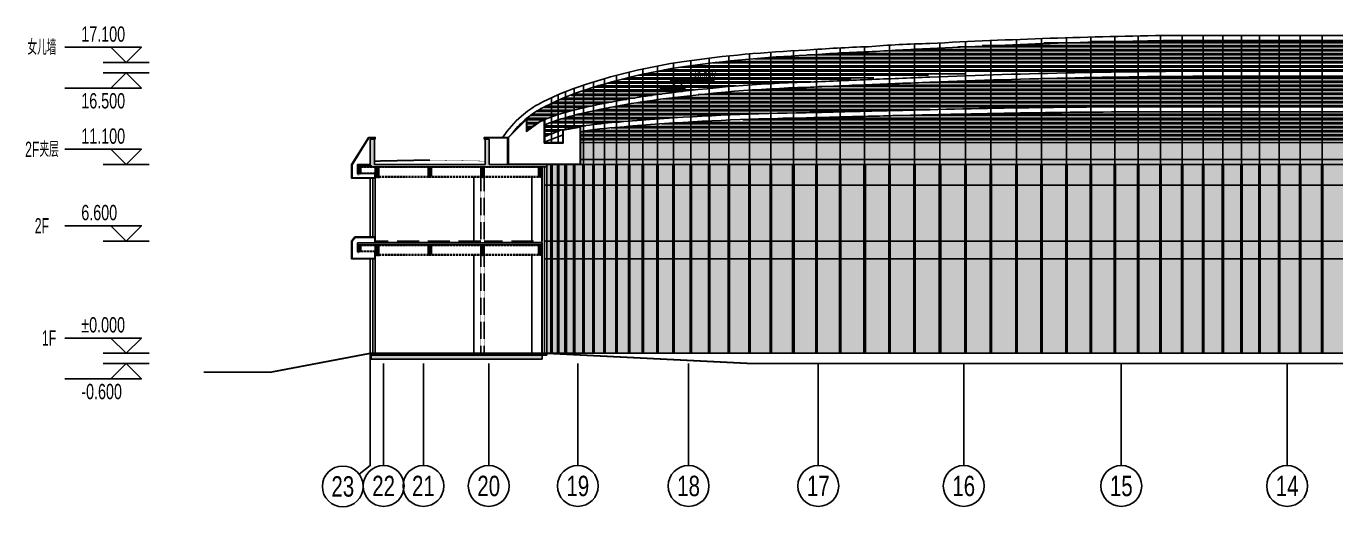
# Model space of a CAD drawing. Extents: x 2698488 to 3036784, y -7225 to 132783.
# Drawn here: x 2698488 to 2775479, y 46380 to 74649 of the extents above; entities that cross this region are included whole.
import ezdxf
from ezdxf.enums import TextEntityAlignment as Align

# ---------------------------------------------------------------- set-up
doc = ezdxf.new("R2010")
doc.units = 0
doc.linetypes.add('DASH', pattern=[0.35, 0.25, -0.1])
doc.layers.get('0').update_dxf_attribs({"color": 8})
for name, color, linetype in [('#填充层', 8, 'Continuous'), ('#幕墙分格线-立面', 8, 'Continuous'), ('#文字', 8, 'Continuous'), ('#标注', 8, 'Continuous'), ('#结构边线+内凹外凸边线', 8, 'Continuous'), ('#非幕墙范围构件', 8, 'DASH'), ('A-AL', 8, 'Continuous'), ('A-BEAM-SECT-S', 8, 'Continuous'), ('A-GLASS', 8, 'Continuous'), ('A-SECT-3', 8, 'Continuous'), ('A-SYMB', 8, 'Continuous'), ('建-墙', 8, 'Continuous'), ('立面填充', 8, 'Continuous')]:
    doc.layers.add(name, color=color, linetype=linetype)
doc.layers.add('定位边线-不打印', color=8, linetype='Continuous', plot=False)
doc.styles.add('#文字', font='jrs.shx', dxfattribs={"width": 0.7, "bigfont": 'hztxt.shx'})
doc.styles.add('HZ', font='jrs.shx', dxfattribs={"width": 0.6, "bigfont": 'hztxt.shx'})
doc.styles.add('JHZX', font='jrs.shx', dxfattribs={"width": 0.6, "bigfont": 'jhz.shx'})
doc.styles.add('XD2008', font='@1romans.shx', dxfattribs={"width": 0.7, "bigfont": '!hztxt.shx'})
doc.styles.add('楷体', font='jrs.shx', dxfattribs={"width": 0.75})
pattern_1 = [(180, (2394594.395223206, -1116236.483213049), (-1.4210854715202e-14, -238.125), []), (180, (2394515.020188921, -1116157.108178764), (-1.4210854715202e-14, -238.125), [])]

# ---------------------------------------------------------------- blocks, each defined once
blk = doc.blocks.new('600-200_M')
at = {"layer": 'A-BEAM-SECT-S'}
for p, q in [((-200, 570), (-200, 30)), ((0, 30), (0, 570))]:
    blk.add_line(p, q, dxfattribs=at)
blk.add_lwpolyline([(-108, 570), (-200, 570), (-200, 600), (0, 600), (0, 570), (-92, 570), (-92, 30), (0, 30), (0, 0), (-200, 0), (-200, 30), (-108, 30)], close=True, dxfattribs=at)
for points in [[(-188.0032760389149, 30.00190073717386), (-188.0032760468312, 570.0019007378723)], [(-137.9999999999709, 570), (-108.0000000000291, 540)], [(-137.9999999999709, 30), (-108.0000000000291, 60)], [(-62.0000000000291, 570), (-91.9999999999709, 540)], [(-62.0000000000291, 30), (-91.9999999999709, 60)], [(-12.00327603146434, 30.00190073810518), (-12.0032760235481, 570.0019007388037)]]:
    blk.add_lwpolyline(points, dxfattribs=at)
at = {"layer": '定位边线-不打印', "style": 'XD2008', "width": 0.6}
blk.add_text('600*200', height=70, dxfattribs=at).set_placement((-203.0224118637852, -103.2509947940707))
blk = doc.blocks.new('550-200_M')
at = {"layer": 'A-BEAM-SECT-S'}
for p, q in [((-200, 520.0000000002328), (-200, 30.00000000023283)), ((0, 30.00000000023283), (0, 520.0000000002328))]:
    blk.add_line(p, q, dxfattribs=at)
blk.add_lwpolyline([(-108, 520.0000000002328), (-200, 520.0000000002328), (-200, 550.0000000002328), (0, 550.0000000002328), (0, 520.0000000002328), (-92, 520.0000000002328), (-92, 30.00000000023283), (0, 30.00000000023283), (0, 2.328306436538696e-10), (-200, 2.328306436538696e-10), (-200, 30.00000000023283), (-108, 30.00000000023283)], close=True, dxfattribs=at)
for points in [[(-188.0032760389149, 30.00190073740669), (-188.0032760468312, 520.0019007381052)], [(-137.9999999999709, 520.0000000002328), (-108.0000000000291, 490.0000000002328)], [(-137.9999999999709, 30.00000000023283), (-108.0000000000291, 60.00000000023283)], [(-62.0000000000291, 520.0000000002328), (-91.9999999999709, 490.0000000002328)], [(-62.0000000000291, 30.00000000023283), (-91.9999999999709, 60.00000000023283)], [(-12.00327603146434, 30.00190073833801), (-12.0032760235481, 520.0019007390365)]]:
    blk.add_lwpolyline(points, dxfattribs=at)
at = {"layer": '定位边线-不打印', "style": 'XD2008', "width": 0.6}
blk.add_text('550*200', height=70, dxfattribs=at).set_placement((-203.0224118637852, -103.2509947938379))
blk = doc.blocks.new('400-200_M')
at = {"layer": 'A-BEAM-SECT-S'}
for p, q in [((-200, 370), (-200, 30)), ((0, 30), (0, 370))]:
    blk.add_line(p, q, dxfattribs=at)
blk.add_lwpolyline([(-108, 370), (-200, 370), (-200, 400), (0, 400), (0, 370), (-92, 370), (-92, 30), (0, 30), (0, 0), (-200, 0), (-200, 30), (-108, 30)], close=True, dxfattribs=at)
for points in [[(-188.0032760389149, 30.00190073717386), (-188.0032760468312, 370.0019007378723)], [(-137.9999999999709, 370), (-108.0000000000291, 340)], [(-137.9999999999709, 30), (-108.0000000000291, 60)], [(-62.0000000000291, 370), (-91.9999999999709, 340)], [(-62.0000000000291, 30), (-91.9999999999709, 60)], [(-12.00327603146434, 30.00190073810518), (-12.0032760235481, 370.0019007388037)]]:
    blk.add_lwpolyline(points, dxfattribs=at)
at = {"layer": '定位边线-不打印', "style": 'XD2008', "width": 0.6}
blk.add_text('400*200', height=70, dxfattribs=at).set_placement((-203.0224118637852, -103.2509947940707))
blk = doc.blocks.new('400-200')
at = {"layer": 'A-BEAM-SECT-S'}
for p, q in [((0, 30), (0, 370)), ((200, 370), (200, 30))]:
    blk.add_line(p, q, dxfattribs=at)
blk.add_lwpolyline([(108, 370), (200, 370), (200, 400), (0, 400), (0, 370), (92, 370), (92, 30), (0, 30), (0, 0), (200, 0), (200, 30), (108, 30)], close=True, dxfattribs=at)
for points in [[(12.00327603146434, 30.00190073810518), (12.0032760235481, 370.0019007388037)], [(62.0000000000291, 370), (91.9999999999709, 340)], [(62.0000000000291, 30), (91.9999999999709, 60)], [(137.9999999999709, 370), (108.0000000000291, 340)], [(137.9999999999709, 30), (108.0000000000291, 60)], [(188.0032760389149, 30.00190073717386), (188.0032760468312, 370.0019007378723)]]:
    blk.add_lwpolyline(points, dxfattribs=at)
at = {"layer": '定位边线-不打印', "style": 'XD2008', "width": 0.6}
blk.add_text('400*200', height=70, dxfattribs=at).set_placement((-6.977588136214763, -103.2509947940707))
blk = doc.blocks.new('*U62')
blk.add_line((-8.960830237663566e-17, -20), (0, 0))
blk.add_circle((0, -24), 4)
at = {"style": 'JHZX', "width": 0.75}
blk.add_attdef('AXES', text='', height=4, dxfattribs=at).set_placement((0, -24), align=Align.MIDDLE_CENTER)
blk = doc.blocks.new('*U27')
blk.add_line((-8.960830237663566e-17, -20), (0, -20))
blk.add_circle((0, -24), 4)
at = {"style": 'JHZX', "width": 0.75}
blk.add_attdef('AXES', text='', height=4, dxfattribs=at).set_placement((0, -24), align=Align.MIDDLE_CENTER)
blk = doc.blocks.new('LEVEL')
blk.add_line((9, 0), (0, 0))
blk.add_lwpolyline([(7.5, 3), (4.5, 0), (1.5, 3), (16.5, 3)])
at = {"style": '楷体', "width": 0.75}
blk.add_attdef('LEVEL', text='', height=3.5, dxfattribs=at).set_placement((9.331211038399488, 5.592677648179233), align=Align.MIDDLE_CENTER)
blk.add_attdef('FLOOR', text='', height=3.5, dxfattribs=at).set_placement((17.5, 3), align=Align.MIDDLE_LEFT)

msp = doc.modelspace()

# ---------------------------------------------------------------- hatches: boundary and pattern name
at = {"layer": '#填充层'}
for points in [[(2718830.014478911, 66464.44345490038), (2718963.347812242, 66507.77678823771), (2718963.347812247, 68007.77678823748), (2718713.347812247, 68007.77678823748), (2718713.347812242, 66507.77678822548)], [(2725596.681145591, 66464.44345490364), (2725713.347812264, 66507.77678823538), (2725713.347812256, 68007.77678823748), (2725463.347812256, 68007.77678823748), (2725463.347812254, 66507.77678823771)], [(2717963.347812247, 66377.77678823771), (2718813.347812247, 66377.77678823771), (2718830.014478898, 66464.44345490038), (2718713.347812242, 66507.77678822548), (2717963.347812247, 66507.77678823771)], [(2725596.681145591, 66464.44345490364), (2725463.347812254, 66507.77678823771), (2718963.347812242, 66507.77678823771), (2718830.014478911, 66464.44345490038), (2718813.34781221, 66377.77678823771), (2725613.347812256, 66377.77678823771)], [(2729105.640253365, 66507.77678823538), (2725713.347812264, 66507.77678823538), (2725596.681145591, 66464.44345490364), (2725613.347812256, 66377.77678823771), (2729105.640253365, 66377.7767882384)], [(2725313.347812257, 61787.77678823771), (2725313.347812257, 61907.77678823771), (2717963.347812264, 61907.77678823771), (2717963.347812264, 61787.77678823771)], [(2728813.347812257, 61907.77678823771), (2725313.347812257, 61907.77678823771), (2725313.347812257, 61787.77678823771), (2728813.347812257, 61787.77678823771)], [(2718813.347812257, 55057.77678823771), (2718813.347812257, 55307.77678823771), (2718713.34781226, 55307.77678823771), (2718713.34781226, 55057.77678823771)], [(2725313.347812257, 55057.77678823771), (2725313.347812257, 55307.77678823771), (2718813.347812257, 55307.77678823771), (2718813.347812257, 55057.77678823771)], [(2728813.347812257, 55307.77678823771), (2725313.347812257, 55307.77678823771), (2725313.347812257, 55057.77678823771), (2728813.347812257, 55057.77678823771)]]:
    msp.add_hatch(color=256, dxfattribs=at).paths.add_polyline_path(points)
at = {"layer": '#填充层', "ltscale": 5}
h = msp.add_hatch(dxfattribs=at)
h.set_pattern_fill('DOTS', color=256, scale=150)
h.set_pattern_definition([(0, (2731077.347812257, 66507.77678823701), (119.0625, 238.125), [0, -238.125])])
h.paths.add_polyline_path([(2731077.347812257, 67807.77678823701), (2838413.347812257, 67807.77678823701), (2838413.347812257, 66507.77678823701), (2731077.347812257, 66507.77678823701)])
h = msp.add_hatch(dxfattribs=at)
h.set_pattern_fill('玻璃2', color=256, scale=150)
h.set_pattern_definition([(45, (180, 90), (0, 2291.025971044414), [900, -540, 900, -540, 360, -784.9223549999999]), (45, (135, 135), (0, 2291.025971044414), [720, -900, 540, -540, 630, -694.922355]), (45, (135, 270), (0, 2291.025971044414), [540, -1080, 360, -540, 810, -694.922355]), (45, (270, 135), (0, 2291.025971044414), [540, -1080, 450, -1954.92225]), (45, (405, 270), (0, 2291.025971044414), [270, -1350, 180, -2224.92225]), (45, (180, 495), (0, 2291.025971044414), [180, -1350, 180, -720, 450, -1144.922355]), (45, (990, 360), (0, 2291.025971044414), [900, -1350, 1080, -712.922355]), (45, (990, 225), (0, 2291.025971044414), [1260, -900, 1350, -532.922355]), (45, (1215, 405), (0, -2545.584412271571), [900, -1260, 720, -1144.922355]), (45, (1080, 675), (0, 2291.025971044414), [450, -1800, 540, -1234.922355]), (45, (1350, 540), (0, 2291.025971044414), [360, -1800, 360, -1504.92225])])
h.paths.add_polyline_path([(2785599.474643292, 58407.77678823713), (2785599.474643291, 55457.776788237), (2821605.991437829, 55457.77678823701), (2825507.560410187, 55631.50188626579), (2825507.560410187, 60957.77678844516), (2817045.714077288, 60957.77678843131), (2817045.714077288, 61599.24472823107), (2817045.714077288, 62007.77678823689), (2817225.868555889, 62257.77678823701), (2817360.984414841, 62257.77678823701), (2817360.984414841, 63457.77678823701), (2825507.560410187, 63457.77678823701), (2825507.560410187, 65557.77678823352), (2814296.325747836, 65557.77678823352), (2814296.325747836, 66507.77678823701), (2729105.640253365, 66507.77678823701), (2729105.640253365, 55457.77678823701), (2779627.220982044, 55457.77678823701), (2779627.220982044, 58407.77678823712)])
at = {"layer": '#填充层', "ltscale": 300}
h = msp.add_hatch(color=256, dxfattribs=at)
h.dxf.hatch_style = 1
h.paths.add_polyline_path([(2744909.247578986, 62007.77678823699), (2729105.640253368, 62007.77678823699), (2729105.640253368, 60957.77678823725), (2744909.247578986, 60957.77678823725)])
at = {"layer": '立面填充'}
h = msp.add_hatch(dxfattribs=at)
h.set_pattern_fill('ANSI32', color=256, scale=50, angle=135)
h.set_pattern_definition(pattern_1)
edge = h.paths.add_edge_path()
edge.add_line((2782613.347812257, 73808.8308738067), (2765760.978405161, 73805.61215767355))
edge.add_arc((2765801.676408911, -139278.662735269), 213084.2787794975, 90.01094319992544, 93.81393741931585)
edge.add_arc((2743147.335633356, 200548.7285744359), 127497.3928358938, 272.1806309859011, 273.8139374193158, ccw=False)
edge.add_arc((2753107.407066392, -61024.41008856127), 134265.3048369464, 92.18063098590103, 96.37461196091286)
edge.add_arc((2741768.873909847, 40466.8424242872), 32142.64980502486, 96.37461196091297, 112.3277498258348)
edge.add_arc((2732103.309836003, 64001.44931126243), 6700.541987667231, 112.3277498258348, 128.5522085125719)
edge.add_line((2727927.347812257, 69241.5451219056), (2727927.347812258, 68518.55746099606))
edge.add_line((2727927.347812258, 68518.55746099606), (2728695.267816545, 69062.12666085802))
edge.add_line((2728695.267816545, 69062.12666085802), (2728977.34781225, 69174.48511925802))
edge.add_arc((2733600.820979991, 57567.08760003533), 12494.32596429593, 102.68359482505127, 111.7184434985059, ccw=False)
edge.add_arc((2743972.919019009, 11480.93566431126), 59733.22749654611, 97.77201421203432, 102.68359482505122, ccw=False)
edge.add_arc((2746369.150320784, -5961.947748054314), 77339.92858612473, 91.49128953397968, 97.78341557238377, ccw=False)
edge.add_arc((2760976.415144878, -152426.6584747196), 224394.7803017005, 89.51472006368448, 94.24756150650029, ccw=False)
edge.add_line((2762876.956226221, 71960.07324141052), (2799463.335069176, 72010.85805188489))
edge.add_arc((2799806.659345165, -175326.7200547085), 247337.8163872109, 86.80040046069149, 90.07953105846423, ccw=False)
edge.add_arc((2831357.988118376, 389080.918559877), 317951.0202917453, 266.8004004606917, 268.0536357825824)
edge.add_arc((2818698.565447677, 16564.58624547973), 54780.35593425179, 81.58699329819592, 88.05363578258238, ccw=False)
edge.add_arc((2816497.321625997, 1681.172347565385), 69825.67027523895, 73.51329487919412, 81.58699329819598, ccw=False)
edge.add_arc((2851534.006124493, 120063.9021642005), 53632.98668929126, 253.5132948791945, 255.3507168830406)
edge.add_arc((2836520.528628424, 66774.26546277638), 2015.38699094052, 44.00577041836674, 65.46003987431004)
edge.add_arc((2818600.916599032, 29846.46271796289), 43060.86941292672, 64.17749144163227, 77.63075059878202)
edge.add_arc((2818419.842719955, 28253.90434289069), 44655.55053711752, 77.84152333088706, 87.28470407734649)
edge.add_arc((2779433.36919714, -549164.1771537072), 623379.979694065, 86.21951657601227, 86.85865839898396)
edge.add_arc((2793164.16994426, -284406.3418184132), 358268.4235566591, 86.73097920356513, 88.69021414990807)
edge.add_line((2801353.499873743, 73768.4733111262), (2782613.347812257, 73808.8308738067))
h = msp.add_hatch(dxfattribs=at)
h.set_pattern_fill('ANSI32', color=256, scale=50, angle=135)
h.set_pattern_definition([(180, (2394594.779238546, -1118336.48314327), (-1.4210854715202e-14, -238.125), []), (180, (2394515.404204261, -1118257.108108985), (-1.4210854715202e-14, -238.125), [])])
edge = h.paths.add_edge_path()
edge.add_line((2782613.731827596, 71708.83094358534), (2765761.362420501, 71705.61222745222))
edge.add_arc((2769316.619989553, -350749.8237137911), 422470.3956642267, 90.48217262150082, 92.40022632829614)
edge.add_arc((2811615.516841233, -1496799.154864379), 1569296.194925681, 92.19086367983955, 92.31912877189976)
edge.add_arc((2753132.487246891, -103083.8258639498), 174367.7721968817, 91.64947472825384, 94.80937160609352)
edge.add_arc((2743455.190377693, 15089.6841189959), 55799.60678497155, 95.08100682644216, 102.975089787889)
edge.add_arc((2734170.841071007, 55725.76616007012), 14116.6713866954, 103.2860514013748, 111.5860314358355)
edge.add_line((2728977.347812257, 68852.38182486568), (2728977.347812257, 68161.24047200635))
edge.add_line((2728977.347812257, 68161.24047200635), (2730027.347812257, 68552.25818782832))
edge.add_line((2730027.347812257, 68552.25818782832), (2731077.347812257, 68747.8528372205))
edge.add_arc((2735013.082504868, 44703.73884974651), 24364.10115340327, 93.89459562470938, 99.29619405649998, ccw=False)
edge.add_arc((2741161.138618307, -12341.41300508298), 81726.33567901606, 93.72450886802261, 95.47871087025061, ccw=False)
edge.add_arc((2746764.60218248, -94469.99035702944), 164045.6481929003, 90.81770549658779, 93.81413937988037, ccw=False)
edge.add_arc((2762838.698377626, -493383.2729324574), 563243.3475691781, 89.99606916668029, 91.87361718586442, ccw=False)
edge.add_line((2762877.340241561, 69860.07331118916), (2799463.719084514, 69910.8581216638))
edge.add_arc((2756996.491023722, -3490796.818672946), 3560960.913158586, 89.08894246310001, 89.3166870754805, ccw=False)
edge.add_arc((2781890.568593962, -1185908.201451246), 1256022.882428498, 88.23535890204482, 88.5525969560839, ccw=False)
edge.add_arc((2819054.850134185, -21923.4625799653), 91455.0064117844, 85.19639128608748, 89.05170102749878, ccw=False)
edge.add_arc((2792296.670526778, -257125.7397699446), 328145.8959316844, 82.28376088606223, 83.97961793431261, ccw=False)
edge.add_arc((2838555.347312781, 81695.08437491395), 13822.34916281437, 260.8438298279451, 267.1770570576618)
edge.add_arc((2852241.210925881, 122536.1279896532), 56503.56180121084, 253.62688345688412, 255.27024338987292, ccw=False)
edge.add_arc((2816152.953195855, 306.9672177742759), 70941.92830067144, 73.49006159222706, 80.46759679671038)
edge.add_arc((2818180.83074575, 10415.36179004019), 60638.1576357442, 80.77550861638541, 87.77437219950691)
edge.add_arc((2815241.505934148, -2787.781529783388), 73985.22089845811, 85.8965533553679, 91.27555695969455)
edge.add_arc((2793164.553959604, -286506.3417485451), 358268.4235565695, 86.730979203565, 88.69021414990844)
edge.add_line((2801353.883889083, 71668.47338090485), (2782613.731827596, 71708.83094358534))
h = msp.add_hatch(dxfattribs=at)
h.set_pattern_fill('ANSI32', color=256, scale=50, angle=135)
h.set_pattern_definition(pattern_1)
edge = h.paths.add_edge_path()
edge.add_line((2826713.347812257, 67807.77678823701), (2731077.347812257, 67807.77678823701))
edge.add_line((2731077.347812257, 67807.77678823701), (2731077.347812257, 68443.80954786364))
edge.add_arc((2735013.082524003, 44703.73866839168), 24064.10133546634, 93.88469443037962, 99.41313431178702, ccw=False)
edge.add_arc((2744167.129383964, -49818.56299196745), 119020.7012246667, 92.72271772773422, 95.19864990371042, ccw=False)
edge.add_arc((2755144.290373311, -328887.8870447283), 398303.0248315497, 91.03086592507879, 92.393052169148, ccw=False)
edge.add_arc((2772922.571774747, -873117.5493333858), 942798.2600178769, 90.92433575760708, 91.51608483891499, ccw=False)
edge.add_arc((2765312.996499503, -470632.287895514), 540243.7680295901, 89.78785141739093, 90.80601051451703, ccw=False)
edge.add_line((2767313.347812257, 69607.77678817368), (2797913.347812257, 69607.77678817368))
edge.add_arc((2797913.347812257, -688074.2394207123), 757682.016208886, 89.2740302800583, 90, ccw=False)
edge.add_arc((2801901.671302649, -373320.237794677), 442902.7470950096, 88.03176586563251, 89.2740302800583, ccw=False)
edge.add_arc((2797775.587223638, -493384.3093129838), 563037.6955462415, 87.05394082983861, 88.03176586563251, ccw=False)
edge.add_arc((2819483.646519553, -17343.95721088842), 86555.67699775365, 81.05355334921461, 85.20869612582692, ccw=False)
edge.add_arc((2836866.897828908, 86404.31978887037), 18662.57688306754, 257.8659315685294, 265.1787086119566)
edge.add_line((2835298.342971085, 67807.77678823701), (2826713.347812257, 67807.77678823701))

# ---------------------------------------------------------------- linework, layer by layer
at = {"layer": '#幕墙分格线-立面'}
for p, q in [((2729337.210126972, 55407.77678823701), (2729337.210126972, 66507.7767882369)), ((2729417.210126972, 55407.77678823701), (2729417.210126972, 66507.7767882369)), ((2729722.771576208, 55407.77678823701), (2729722.771576208, 66507.7767882369)), ((2729802.771576208, 55407.77678823701), (2729802.771576208, 66507.7767882369))]:
    msp.add_line(p, q, dxfattribs=at)
for points in [[(2782613.347812258, 74107.77678817345), (2765758.747099275, 74105.61187354496, 0.009315894951441833), (2751612.786920996, 73633.31465278656, 0.01384785623940788), (2747985.161528617, 73443.37839171567, 0.01104017113657456), (2744347.399943215, 73236.4117713589, 0.02478866559603623), (2737170.088818042, 72573.86814260969, 0.04539054073452437), (2730921.685608606, 71070.73101797674, 0.04137368179645606), (2728586.863606207, 70048.15002303055, 0.05793448168851392), (2727606.20422047, 69360.9308050547, 0.0594534926050806), (2726495.867187058, 68107.77678823748, 0.04201523508535342)], [(2782613.38634621, 73807.7767906482), (2765760.978405161, 73805.61215767355, 0.009314682531388764), (2751628.030943821, 73333.70199737904, 0.001324472676531453), (2747998.611813886, 73143.66470580289, 0.01106600145774273), (2744365.600363366, 72936.91431335264, 0.02480559568838143), (2737212.988334412, 72276.95073238897, 0.04538300306554768), (2731018.46004057, 70786.76806440853, 0.04136549109108979), (2728729.506320484, 69784.23136877592, 0.05793448168851453), (2727805.589941991, 69136.7760949698, 0.04201523508534991), (2727023.826946375, 68313.98074262866, 0.04201523508534991)], [(2838413.347812257, 67952.10737510558, 0.05498135173895347), (2837846.881986741, 68220.11672967413, -0.01243937155196863), (2836829.632948521, 68487.51404237628, 0.005395237717951367), (2834042.923620405, 69262.55584444941, 0.02264477640543371), (2828263.370674121, 70512.9740806564, 0.03240085866575087), (2820559.121666058, 71313.33716129113, 0.001689161622804647), (2813611.702460342, 71625.53484445575, 0.008066300916640979), (2799463.335069176, 72010.85805188489), (2782613.347812269, 72007.77678817345), (2768668.043081433, 72007.77678817345, 0.009655639434668834), (2751609.980538899, 71649.61317502378, 0.0006806972241361216), (2747977.017343765, 71506.38860968986, 0.0009691911068234529), (2744342.824151546, 71351.18006263996, 0.02568026754138054), (2735895.097222818, 70665.45443555011, 0.02745860031343548), (2730857.480859251, 69756.52016615655, 0.03944239867256104), (2728695.267816545, 69062.12666085802, 0.01038762137729681), (2727897.347812257, 68496.37247224103, 0.01038762137729681)], [(2782613.347812269, 71707.77678817345), (2768668.295570017, 71707.77678817345, 0.009655688666324706), (2751621.729502046, 71349.84313467072, 0.0006807607841399664), (2747989.243340084, 71206.63783819132, 0.0005177725747115648), (2744353.959978887, 71051.37838033141, 0.02569108161469025), (2735933.384454538, 70367.90475073873, 0.02746690051043237), (2730926.649137991, 69464.60270985492, 0.03623133613001146), (2728977.347812257, 68852.38182486556, 0.03623133613001146)], [(2782613.347809766, 69907.77678817345), (2767138.312211311, 69907.77678817345, 0.008212855022868518), (2751605.884399469, 69736.71098031846, 0.0001955605322723807), (2747971.183197387, 69650.584757345, 0.001065065248824692), (2744334.597387841, 69556.46652749644, 0.01372011013723349), (2735438.851789917, 69184.1592560962, 0.006498021305357239), (2733358.243891635, 69011.57573782487, 0.03579792046755072), (2729907.838561389, 68526.96091041013, 0.0006853688014480265), (2728977.347812257, 68161.24047200644, 0.0006853688014480265)], [(2782613.347812269, 69907.77678817368), (2767138.312213815, 69907.77678817368, 0.007295158710194732), (2751605.884401973, 69736.71098031869, 0.0001955605322723807), (2747971.18319989, 69650.58475734523, 0.001065065248824692), (2744334.597390344, 69556.46652749667, 0.01372011013723349), (2735438.85179242, 69184.15925609643, 0.006498021305357239), (2733358.243894139, 69011.5757378251, 0.03579792046755072), (2729907.838563892, 68526.96091041036, 0.0006853688032927115), (2728977.347812257, 68161.240471019, 0.0006853688032927115)], [(2782613.347812269, 69607.77678817368), (2767137.775581399, 69607.77678817368, 0.007295573123604269), (2751613.219178759, 69436.80045961027, -0.0006523087246637813), (2747978.407171152, 69350.67174622437, 0.001065663656298065), (2744340.955495283, 69256.5269493004, 0.01372326209780859), (2735459.615091593, 68884.87864294645, 0.006511069184278912), (2733382.769154797, 68712.55062154305, 0.02444319061805414), (2731047.347812257, 68438.81653385583, 0.02444319061805414)], [(2730057.347812257, 68252.02239673116, 0.0006679434824329524), (2729994.449893844, 68238.6977634716, 0.0007498384791537325), (2728977.347812257, 67838.70543788554, 0.0007498384791537325)]]:
    msp.add_lwpolyline(points, format="xyb", dxfattribs=at)
at = {"layer": '#幕墙分格线-立面', "ltscale": 300}
for points in [[(2758180.864365302, 66507.77678823701), (2758180.864365302, 73918.23724842622)], [(2759642.847734397, 66507.77678823701), (2759642.847734397, 73966.16914040913)], [(2761079.689960127, 66507.77678823701), (2761079.689960127, 74007.78646514865)], [(2762485.165872146, 66507.77678823701), (2762485.165872146, 74043.23125237957)], [(2763853.202800184, 66507.77678823701), (2763853.202800184, 74072.73349115587)], [(2765177.878865196, 66507.77678823701), (2765177.878865196, 74096.60278752222)], [(2766453.462599302, 66507.77678823701), (2766453.462599302, 74105.70110732595)], [(2767674.434942108, 66507.77678823701), (2767674.434942108, 74105.85793696142)], [(2768835.51312, 66507.77678823701), (2768835.51312, 74106.00707340048)], [(2769931.673503079, 66507.77678823701), (2769931.673503079, 74106.1478713754)], [(2770999.531628229, 66507.77678823701), (2770999.531628229, 74106.28503402408)], [(2772148.690907122, 66507.77678823701), (2772148.690907122, 74106.43263952217)], [(2773377.387197461, 66507.77678823701), (2773377.387197461, 74106.59046127176)], [(2774676.276548799, 66507.77678823701), (2774676.276548799, 74106.75729907499)], [(2743587.965458937, 66507.77678823701), (2743587.965458937, 73200.15228660125)], [(2744949.247578986, 66507.77678823701), (2744949.247578986, 73281.7895334565)], [(2746348.960464199, 66507.77678823701), (2746348.960464199, 73370.22849381939)], [(2747781.04798534, 66507.77678823701), (2747781.04798534, 73436.02900714368)], [(2749239.313938035, 66507.77678823701), (2749239.313938035, 73531.84266233988)], [(2750717.448851835, 66507.77678823701), (2750717.448851835, 73605.15150108354)], [(2752209.05728942, 66507.77678823701), (2752209.05728942, 73663.88259728052)], [(2753707.685517597, 66507.77678823701), (2753707.685517597, 73736.56244492854)], [(2755206.849430729, 66507.77678823701), (2755206.849430729, 73803.33351398775)], [(2756700.06260542, 66507.77678823701), (2756700.06260542, 73863.94213039553)], [(2736542.373562427, 66507.77678823701), (2736542.373562427, 72476.226595875)], [(2737556.938388422, 66507.77678823701), (2737556.938388422, 72627.96244252063)], [(2738641.918238838, 66507.77678823701), (2738641.918238838, 72768.40466339306)], [(2739792.618737949, 66507.77678823701), (2739792.618737949, 72899.2756070516)], [(2741004.061156896, 66507.77678823701), (2741004.061156896, 73017.05401732748)], [(2742271.003955128, 66507.77678823701), (2742271.003955128, 73118.388089766)], [(2733192.827627227, 66507.77678823701), (2733192.827627227, 71756.7531303723)], [(2733943.036652934, 66507.77678823701), (2733943.036652934, 71947.50080298074)], [(2734741.651658433, 66507.77678823701), (2734741.651658433, 72131.56045182739)], [(2735602.61347232, 66507.77678823701), (2735602.61347232, 72308.39495527626)], [(2730696.298710878, 68676.87077520954), (2730696.298710878, 70991.54907981676)], [(2731242.938553851, 66507.77678823701), (2731242.938553851, 71177.91238899098)], [(2731841.819192449, 66507.77678823701), (2731841.819192449, 71368.68649528404)], [(2732492.090066096, 66507.77678823701), (2732492.090066096, 71562.70849032525)], [(2729377.210126973, 67807.77678823701), (2729377.210126973, 70446.46069820655)], [(2729762.771576208, 67807.77678823701), (2729762.771576208, 70620.68978308469)], [(2730202.676029018, 68584.91843655004), (2730202.676029018, 70804.2250433774)]]:
    msp.add_lwpolyline(points, dxfattribs=at)
at = {"layer": '#幕墙分格线-立面'}
for points in [[(2731077.347812257, 67807.77678823701), (2731047.347812257, 67807.77678823701)], [(2838413.347812257, 67807.77678823701), (2731077.347812257, 67807.77678823701)], [(2731077.347812257, 67807.77678823701), (2731077.347812257, 66807.77678823701)], [(2730162.676029018, 66507.77678823771), (2730162.676029018, 55407.77678823713)], [(2730242.676029018, 66507.77678823771), (2730242.676029018, 55407.77678823713)], [(2730656.298710878, 66507.77678823771), (2730656.298710878, 55407.77678823713)], [(2730736.298710878, 66507.77678823771), (2730736.298710878, 55407.77678823713)], [(2838413.347812257, 66507.77678823701), (2730790.091279668, 66507.77678823701)], [(2838413.347812257, 66807.77678823701), (2731077.347812257, 66807.77678823701)], [(2731077.347812257, 66507.77678823701), (2731077.347812257, 66807.77678823701)], [(2731202.938553851, 66507.77678823701), (2731202.938553851, 55407.77678823713)], [(2731282.938553851, 66507.77678823701), (2731282.938553851, 55407.77678823713)], [(2731801.819192449, 66507.77678823701), (2731801.819192449, 55407.77678823713)], [(2731881.819192449, 66507.77678823701), (2731881.819192449, 55407.77678823713)], [(2732452.090066096, 66507.77678823701), (2732452.090066096, 55407.77678823713)], [(2732532.090066096, 66507.77678823701), (2732532.090066096, 55407.77678823713)], [(2733152.827627227, 66507.77678823701), (2733152.827627227, 55407.77678823713)], [(2733232.827627227, 66507.77678823701), (2733232.827627227, 55407.77678823713)], [(2733903.036652934, 66507.77678823701), (2733903.036652934, 55407.77678823713)], [(2733983.036652934, 66507.77678823701), (2733983.036652934, 55407.77678823713)], [(2734701.651658433, 66507.77678823701), (2734701.651658433, 55407.77678823713)], [(2734781.651658433, 66507.77678823701), (2734781.651658433, 55407.77678823713)], [(2735562.61347232, 66507.77678823701), (2735562.61347232, 55407.77678823713)], [(2735642.61347232, 66507.77678823701), (2735642.61347232, 55407.77678823713)], [(2736502.373562427, 66507.77678823701), (2736502.373562427, 55407.77678823713)], [(2736582.373562427, 66507.77678823701), (2736582.373562427, 55407.77678823713)], [(2737516.938388422, 66507.77678823701), (2737516.938388422, 55407.77678823713)], [(2737596.938388422, 66507.77678823701), (2737596.938388422, 55407.77678823713)], [(2738601.918238838, 66507.77678823701), (2738601.918238838, 55407.77678823713)], [(2738681.918238838, 66507.77678823701), (2738681.918238838, 55407.77678823713)], [(2739752.618737949, 66507.77678823701), (2739752.618737949, 55407.77678823713)], [(2739832.618737949, 66507.77678823701), (2739832.618737949, 55407.77678823713)], [(2740964.061156896, 66507.77678823701), (2740964.061156896, 55407.77678823713)], [(2741044.061156896, 66507.77678823701), (2741044.061156896, 55407.77678823713)], [(2742231.003955128, 66507.77678823701), (2742231.003955128, 55407.77678823713)], [(2742311.003955128, 66507.77678823701), (2742311.003955128, 55407.77678823713)], [(2743547.965458937, 66507.77678823701), (2743547.965458937, 55407.77678823713)], [(2743627.965458937, 66507.77678823701), (2743627.965458937, 55407.77678823713)], [(2744909.247578986, 66507.77678823701), (2744909.247578986, 55407.77678823713)], [(2744989.247578986, 66507.77678823701), (2744989.247578986, 55407.77678823713)], [(2746308.960464199, 66507.77678823701), (2746308.960464199, 55407.77678823713)], [(2746388.960464199, 66507.77678823701), (2746388.960464199, 55407.77678823713)], [(2747741.04798534, 66507.77678823701), (2747741.04798534, 55407.77678823713)], [(2747821.04798534, 66507.77678823701), (2747821.04798534, 55407.77678823713)], [(2749199.313938035, 66507.77678823701), (2749199.313938035, 55407.77678823713)], [(2749279.313938035, 66507.77678823701), (2749279.313938035, 55407.77678823713)], [(2750677.448851835, 66507.77678823701), (2750677.448851835, 55407.77678823713)], [(2750757.448851835, 66507.77678823701), (2750757.448851835, 55407.77678823713)], [(2752169.05728942, 66507.77678823701), (2752169.05728942, 55407.77678823713)], [(2752249.05728942, 66507.77678823701), (2752249.05728942, 55407.77678823713)], [(2753667.685517597, 66507.77678823701), (2753667.685517597, 55407.77678823713)], [(2753747.685517597, 66507.77678823701), (2753747.685517597, 55407.77678823713)], [(2755166.849430729, 66507.77678823701), (2755166.849430729, 55407.77678823713)], [(2755246.849430729, 66507.77678823701), (2755246.849430729, 55407.77678823713)], [(2756660.06260542, 66507.77678823701), (2756660.06260542, 55407.77678823713)], [(2756740.06260542, 66507.77678823701), (2756740.06260542, 55407.77678823713)], [(2758140.864365302, 66507.77678823701), (2758140.864365302, 55407.77678823713)], [(2758220.864365302, 66507.77678823701), (2758220.864365302, 55407.77678823713)], [(2759602.847734397, 66507.77678823701), (2759602.847734397, 55407.77678823713)], [(2759682.847734397, 66507.77678823701), (2759682.847734397, 55407.77678823713)], [(2761039.689960127, 66507.77678823701), (2761039.689960127, 55407.77678823713)], [(2761119.689960127, 66507.77678823701), (2761119.689960127, 55407.77678823713)], [(2762445.165872146, 66507.77678823701), (2762445.165872146, 55407.77678823713)], [(2762525.165872146, 66507.77678823701), (2762525.165872146, 55407.77678823713)], [(2763813.202800184, 66507.77678823701), (2763813.202800184, 55407.77678823713)], [(2763893.202800184, 66507.77678823701), (2763893.202800184, 55407.77678823713)], [(2765137.878865196, 66507.77678823701), (2765137.878865196, 55407.77678823713)], [(2765217.878865196, 66507.77678823701), (2765217.878865196, 55407.77678823713)], [(2766413.462599302, 66507.77678823701), (2766413.462599302, 55407.77678823713)], [(2766493.462599302, 66507.77678823701), (2766493.462599302, 55407.77678823713)], [(2767634.434942108, 66507.77678823701), (2767634.434942108, 55407.77678823713)], [(2767714.434942108, 66507.77678823701), (2767714.434942108, 55407.77678823713)], [(2768795.51312, 66507.77678823701), (2768795.51312, 55407.77678823713)], [(2768875.51312, 66507.77678823701), (2768875.51312, 55407.77678823713)], [(2769891.673503079, 66507.77678823701), (2769891.673503079, 55407.77678823713)], [(2769971.673503079, 66507.77678823701), (2769971.673503079, 55407.77678823713)], [(2770959.531628229, 66507.77678823701), (2770959.531628229, 55407.77678823713)], [(2771039.531628229, 66507.77678823701), (2771039.531628229, 55407.77678823713)], [(2772108.690907122, 66507.77678823701), (2772108.690907122, 55407.77678823713)], [(2772188.690907122, 66507.77678823701), (2772188.690907122, 55407.77678823713)], [(2773337.387197461, 66507.77678823701), (2773337.387197461, 55407.77678823713)], [(2773417.387197461, 66507.77678823701), (2773417.387197461, 55407.77678823713)], [(2774636.276548799, 66507.77678823701), (2774636.276548799, 55407.77678823713)], [(2774716.276548799, 66507.77678823701), (2774716.276548799, 55407.77678823713)], [(2729005.640253367, 65307.77678823352), (2825507.560410187, 65307.77678823352)], [(2729005.640253367, 62007.77678823701), (2817045.714077288, 62007.77678823689)], [(2729005.640253367, 60957.77678823701), (2817045.714077288, 60957.77678845017)], [(2729105.640253369, 55407.77678823701), (2821605.991437829, 55407.77678823701)]]:
    msp.add_lwpolyline(points, dxfattribs=at)
at = {"layer": '#幕墙分格线-立面', "ltscale": 300}
msp.add_lwpolyline([(2744909.247578986, 62007.77678823699), (2729105.640253368, 62007.77678823699), (2729105.640253368, 60957.77678823725), (2744909.247578986, 60957.77678823725)], close=True, dxfattribs=at)
at = {"layer": '#标注'}
msp.add_lwpolyline([(2718713.347812256, 55407.77678822211), (2718713.347811474, 48807.75657376914), (2718055.238792373, 48307.05881170408)], dxfattribs=at)
at = {"layer": '#结构边线+内凹外凸边线'}
for p, q in [((2718713.347812242, 66507.77678822548), (2718713.347812247, 68007.77678823748)), ((2718713.347812247, 68007.77678823748), (2718963.347812247, 68007.77678823748)), ((2718963.347812242, 66507.77678823771), (2718963.347812247, 68007.77678823748)), ((2725463.347812254, 66507.77678823771), (2725463.347812256, 68007.77678823748)), ((2725463.347812256, 68007.77678823748), (2725713.347812256, 68007.77678823748)), ((2725713.347812264, 66507.77678823538), (2725713.347812256, 68007.77678823748)), ((2717963.347812247, 66507.77678823771), (2718713.347812242, 66507.77678822548)), ((2717963.347812247, 66507.77678823771), (2717963.347812247, 66377.77678823771)), ((2717963.347812247, 66377.77678823771), (2718813.347812247, 66377.77678823771)), ((2725613.347812256, 66377.77678823771), (2718813.34781221, 66377.77678823771)), ((2725463.347812254, 66507.77678823771), (2718963.347812242, 66507.77678823771)), ((2729105.640253365, 66377.7767882384), (2725613.347812256, 66377.77678823771)), ((2729105.640253365, 66507.77678823538), (2725713.347812264, 66507.77678823538)), ((2729105.640253365, 66377.7767882384), (2729105.640253365, 66507.77678823538)), ((2725313.347812257, 61907.77678823771), (2717963.347812264, 61907.77678823771)), ((2717963.347812264, 61787.77678823771), (2717963.347812264, 61907.77678823771)), ((2725313.347812257, 61787.77678823771), (2717963.347812264, 61787.77678823771)), ((2728813.347812257, 61907.77678823771), (2725313.347812257, 61907.77678823771)), ((2728813.347812257, 61787.77678823771), (2725313.347812257, 61787.77678823771)), ((2728813.347812257, 61787.77678823771), (2728813.347812257, 61907.77678823771)), ((2718813.347812257, 55307.77678823771), (2718713.34781226, 55307.77678823771)), ((2718713.34781226, 55057.77678823771), (2718713.34781226, 55307.77678823771)), ((2718813.347812257, 55057.77678823771), (2718713.34781226, 55057.77678823771)), ((2725313.347812257, 55307.77678823771), (2718813.347812257, 55307.77678823771)), ((2725313.347812257, 55057.77678823771), (2718813.347812257, 55057.77678823771)), ((2728813.347812257, 55307.77678823771), (2725313.347812257, 55307.77678823771)), ((2728813.347812257, 55057.77678823771), (2725313.347812257, 55057.77678823771)), ((2728813.347812257, 55057.77678823771), (2728813.347812257, 55307.77678823771))]:
    msp.add_line(p, q, dxfattribs=at)
at = {"layer": '#非幕墙范围构件'}
for p, q in [((2725213.347812255, 61907.77678823759), (2725213.347812257, 65777.77678823748)), ((2725213.347812257, 65777.77678823748), (2725413.347812257, 65777.77678823748)), ((2725413.347812255, 61907.77678823759), (2725413.347812257, 65777.77678823748)), ((2725213.347812256, 55307.77678823922), (2725213.347812257, 61187.77678823748)), ((2725213.347812257, 61187.77678823748), (2725413.347812257, 61187.77678823748)), ((2725413.347812256, 55307.77678823922), (2725413.347812257, 61187.77678823748))]:
    msp.add_line(p, q, dxfattribs=at)
at = {"layer": '#非幕墙范围构件', "ltscale": 500}
for points in [[(2718163.347812247, 66377.77678823771), (2719013.347812246, 66377.7767882384)], [(2718163.347812247, 66347.77678823771), (2719013.347812246, 66347.7767882384)], [(2719213.347812257, 66377.77678823771), (2728613.347812257, 66377.77678823748)], [(2719213.347812257, 66347.77678823771), (2728613.347812257, 66347.77678823748)], [(2718163.347812247, 66007.77678823771), (2719013.347812246, 66007.7767882384)], [(2718163.347812247, 65977.77678823771), (2719013.347812246, 65977.7767882384)], [(2719213.347812257, 65807.77678823771), (2728813.347812257, 65807.77678823748)], [(2719213.347812257, 65777.77678823771), (2728813.347812257, 65777.77678823748)], [(2719013.347812257, 61787.77678823911), (2718163.347812264, 61787.7767882405)], [(2719013.347812257, 61757.77678823911), (2718163.347812264, 61757.7767882405)], [(2719213.347812257, 61787.77678823771), (2728613.347812257, 61787.77678823748)], [(2719213.347812257, 61757.77678823771), (2728613.347812257, 61757.77678823748)], [(2719013.347812257, 61417.77678823911), (2718163.347812264, 61417.7767882405)], [(2719013.347812257, 61387.77678823911), (2718163.347812264, 61387.7767882405)], [(2719213.347812257, 61217.77678823771), (2728813.347812257, 61217.77678823748)], [(2719213.347812257, 61187.77678823771), (2728813.347812257, 61187.77678823748)]]:
    msp.add_lwpolyline(points, dxfattribs=at)
at = {"layer": '#非幕墙范围构件'}
for points in [[(2725463.347812259, 66712.77678824167), (2722213.347812257, 66777.77678824167), (2718963.347812257, 66712.77678824167)], [(2719013.34781226, 62007.77678823748), (2725213.347812257, 62007.77678823631)], [(2728813.347812257, 62007.77678821652), (2725413.347812255, 62007.77678822816)], [(2719013.347812256, 55407.7767882419), (2725213.347812257, 55407.77678823422)], [(2725413.347812259, 55407.7767882426), (2728813.347812257, 55407.77678823422)]]:
    msp.add_lwpolyline(points, dxfattribs=at)
at = {"layer": 'A-AL'}
for points in [[(2726813.347812257, 66507.77678823771), (2731077.347812257, 66507.77678823771), (2731077.347812257, 68747.85283763005), (2730027.347812257, 68552.25818782832), (2730027.347812257, 67807.77678823701), (2728977.347812257, 67807.77678823701), (2728977.347812257, 69174.48511926082), (2728695.267816545, 69062.12666085802), (2727927.347812257, 68518.55746099536), (2727927.347812257, 69241.5451219056), (2726813.347812257, 68107.77678823748)], [(2726843.347812257, 66537.77678823771), (2731047.347812257, 66537.77678823771), (2731047.347812257, 68711.74835080394), (2730057.347812257, 68527.33053813383), (2730057.347812257, 67777.77678823701), (2728947.347812257, 67777.77678823701), (2728947.347812257, 69130.24316294721), (2728709.686166293, 69035.57747743928), (2727897.347812257, 68460.56692079964), (2727897.347812257, 69168.20826290266), (2726843.347812257, 68095.50465097601)]]:
    msp.add_lwpolyline(points, close=True, dxfattribs=at)
for points in [[(2719013.347812246, 65977.77678823771), (2719013.347812246, 65707.77678823771), (2717613.347812247, 65707.77678823771), (2717613.347812247, 66507.77678823771), (2718613.347812251, 68107.77678823748), (2719013.347812247, 68107.77678823748), (2719013.347812247, 68007.77678823748)], [(2718983.347812247, 68007.77678823748), (2718983.347812247, 68077.77678823748), (2718627.39906063, 68077.77678823748), (2717643.347812247, 66496.9152901822), (2717643.347812247, 65737.77678823771), (2718983.347812246, 65737.77678823771), (2718983.347812246, 65977.77678823771)], [(2718983.347812247, 68007.77678823748), (2719013.347812247, 68007.77678823748)], [(2726783.347812257, 66507.77678823771), (2726783.347812257, 68077.77678823748), (2725443.347812257, 68077.77678823748), (2725443.347812257, 68007.77678823748), (2725413.347812257, 68007.77678823748), (2725413.347812257, 68107.77678823748), (2726813.347812257, 68107.77678823748), (2726813.347812257, 66507.77678823771)], [(2718163.347812247, 65977.77678823771), (2719013.347812246, 65977.77678823771)], [(2719013.347812257, 61387.77678823911), (2719013.347812257, 60957.77678823189), (2717613.347812247, 60957.77678823189), (2717613.347812247, 62007.77678823689), (2717813.347812251, 62257.77678823189), (2719013.34781226, 62257.77678823748), (2719013.34781226, 61907.7767882412)], [(2718983.347812257, 61387.77678823911), (2718983.347812257, 60987.77678823189), (2717643.347812247, 60987.77678823189), (2717643.347812247, 62000.69474891186), (2717831.888831913, 62227.77678823189), (2718983.34781226, 62227.77678823724), (2718983.34781226, 61907.7767882412)]]:
    msp.add_lwpolyline(points, dxfattribs=at)
at = {"layer": 'A-GLASS'}
for p, q in [((2728805.640253372, 55307.77678823666), (2728805.640253365, 66377.7767882384)), ((2728955.640253372, 55307.77678823678), (2728955.640253365, 66377.7767882384)), ((2729105.640253372, 55307.77678823689), (2729105.640253365, 66377.7767882384)), ((2718713.347812258, 62257.77678823678), (2718713.347812267, 65707.77678823794)), ((2718713.347812267, 65707.77678823794), (2719013.347812267, 65707.77678823713)), ((2718863.347812258, 62257.77678823643), (2718863.347812267, 65707.77678823759)), ((2719013.347812258, 62257.77678823596), (2719013.347812267, 65707.77678823713)), ((2718713.347812258, 62257.77678823678), (2719013.347812258, 62257.77678823596)), ((2718713.347812256, 55307.77678823934), (2718713.347812263, 60957.776788232)), ((2718713.347812263, 60957.776788232), (2719013.347812263, 60957.77678823165)), ((2718863.347812256, 55307.77678823934), (2718863.347812263, 60957.77678823189)), ((2719013.347812256, 55307.77678823934), (2719013.347812263, 60957.77678823165)), ((2728805.640253372, 55307.77678823666), (2729105.640253372, 55307.77678823689))]:
    msp.add_line(p, q, dxfattribs=at)
at = {"layer": 'A-SECT-3'}
for points in [[(2728813.347812257, 66377.77678823771), (2728813.347812257, 62007.77678821652)], [(2724813.347812257, 65777.77678823748), (2724813.347812257, 62007.77678824772)], [(2728213.347812257, 65777.77678823748), (2728213.347812257, 62007.77678821862)], [(2724813.347812257, 61187.77678823748), (2724813.347812257, 55407.77678823235)], [(2728213.347812257, 61187.77678823748), (2728213.347812257, 55407.77678823561)], [(2728813.347812257, 61187.77678823748), (2728813.347812257, 55307.77678823771)]]:
    msp.add_lwpolyline(points, dxfattribs=at)
at = {"layer": 'A-SYMB'}
for p, q in [((2735747.136896288, 71007.77678823701), (2737247.136896288, 71007.77678823701)), ((2736797.136896288, 71007.77678823701), (2736347.136896288, 71457.77678823701)), ((2736347.136896288, 71457.77678823701), (2738957.136896288, 71457.77678823701)), ((2736797.136896288, 71007.77678823701), (2737247.136896288, 71457.77678823701))]:
    msp.add_line(p, q, dxfattribs=at)
at = {"layer": '建-墙', "const_width": 100}
for points in [[(2708913.347812256, 54307.77678823701), (2712913.347812256, 54307.77678823701), (2718713.347812256, 55407.77678822211), (2725413.347812256, 55407.77678823701), (2729105.640253369, 55407.77678823701)], [(2729005.640253372, 55412.77678823689), (2741105.640253369, 54807.77678823701), (2782613.347812258, 54807.77678823701)]]:
    msp.add_lwpolyline(points, dxfattribs=at)

# ---------------------------------------------------------------- block references
at = {"layer": '#标注'}
ref = msp.add_blockref('LEVEL', (2705713.347812258, 72507.7767882342), dxfattribs=dict(at, xscale=-300, yscale=300, zscale=300))
ref.add_attrib('LEVEL', '17.100', dxfattribs={"layer": '#文字', "height": 900.0000000003974, "style": '#文字', "width": 0.7}).set_placement((2701727.484500669, 74185.58008268425), align=Align.MIDDLE_LEFT)
ref.add_attrib('FLOOR', '女儿墙', dxfattribs={"layer": '#文字', "height": 900, "style": 'HZ', "width": 0.6}).set_placement((2699413.347812258, 73407.7767882342), align=Align.MIDDLE_CENTER)
ref = msp.add_blockref('LEVEL', (2705713.34781226, 71907.77678823723), dxfattribs=dict(at, xscale=300, yscale=300, zscale=300, rotation=180))
ref.add_attrib('LEVEL', '16.500', dxfattribs={"layer": '#文字', "height": 900.0000000003974, "style": '#文字', "width": 0.7}).set_placement((2701727.484500671, 70259.9734937873), align=Align.MIDDLE_LEFT)
ref = msp.add_blockref('LEVEL', (2705713.347812258, 66507.77678823723), dxfattribs=dict(at, xscale=-300, yscale=300, zscale=300))
ref.add_attrib('LEVEL', '11.100', dxfattribs={"layer": '#文字', "height": 900.0000000003974, "style": '#文字', "width": 0.7}).set_placement((2701727.484500669, 68185.58008268727), align=Align.MIDDLE_LEFT)
ref.add_attrib('FLOOR', '2F夹层', dxfattribs={"layer": '#文字', "height": 900, "style": 'HZ', "width": 0.6}).set_placement((2699413.347812258, 67407.77678823723), align=Align.MIDDLE_CENTER)
ref = msp.add_blockref('LEVEL', (2705713.347812258, 62007.77678823723), dxfattribs=dict(at, xscale=-300, yscale=300, zscale=300))
ref.add_attrib('LEVEL', '6.600', dxfattribs={"layer": '#文字', "height": 900.0000000003974, "style": '#文字', "width": 0.7}).set_placement((2701727.484500669, 63685.58008268727), align=Align.MIDDLE_LEFT)
ref.add_attrib('FLOOR', '2F', dxfattribs={"layer": '#文字', "height": 900, "style": 'HZ', "width": 0.6}).set_placement((2699413.347812258, 62907.77678823723), align=Align.MIDDLE_CENTER)
ref = msp.add_blockref('LEVEL', (2705713.34781226, 55407.776788242), dxfattribs=dict(at, xscale=-300, yscale=300, zscale=300))
ref.add_attrib('LEVEL', '%%p0.000', dxfattribs={"layer": '#文字', "height": 900.0000000003974, "style": '#文字', "width": 0.7}).set_placement((2701727.484500671, 57085.58008269205), align=Align.MIDDLE_LEFT)
ref.add_attrib('FLOOR', '1F', dxfattribs={"layer": '#文字', "height": 900, "style": 'HZ', "width": 0.6}).set_placement((2699413.34781226, 56307.776788242), align=Align.MIDDLE_LEFT)
ref = msp.add_blockref('LEVEL', (2705713.34781226, 54807.776788237), dxfattribs=dict(at, xscale=300, yscale=300, zscale=300, rotation=179.9999999994664))
ref.add_attrib('LEVEL', '-0.600', dxfattribs={"layer": '#文字', "height": 900.0000000003974, "style": '#文字', "width": 0.7}).set_placement((2701727.48450066, 53159.9734938242), align=Align.MIDDLE_LEFT)
ref = msp.add_blockref('*U62', (2719500.06284764, 54807.77678823701), dxfattribs=dict(at, xscale=-300, yscale=300, zscale=300))
ref.add_attrib('AXES', '22', dxfattribs={"layer": '0', "height": 1200, "style": 'JHZX', "width": 0.75}).set_placement((2719500.06284764, 47607.77678823701), align=Align.MIDDLE_CENTER)
ref = msp.add_blockref('*U62', (2721840.836420584, 54807.77678823701), dxfattribs=dict(at, xscale=-300, yscale=300, zscale=300))
ref.add_attrib('AXES', '21', dxfattribs={"layer": '0', "height": 1200, "style": 'JHZX', "width": 0.75}).set_placement((2721840.836420584, 47607.77678823701), align=Align.MIDDLE_CENTER)
ref = msp.add_blockref('*U62', (2725678.03091635, 54807.77678823701), dxfattribs=dict(at, xscale=-300, yscale=300, zscale=300))
ref.add_attrib('AXES', '20', dxfattribs={"layer": '0', "height": 1200, "style": 'JHZX', "width": 0.75}).set_placement((2725678.03091635, 47607.77678823701), align=Align.MIDDLE_CENTER)
ref = msp.add_blockref('*U62', (2730917.161871525, 54807.77678823701), dxfattribs=dict(at, xscale=-300, yscale=300, zscale=300))
ref.add_attrib('AXES', '19', dxfattribs={"layer": '0', "height": 1200, "style": 'JHZX', "width": 0.75}).set_placement((2730917.161871525, 47607.77678823701), align=Align.MIDDLE_CENTER)
ref = msp.add_blockref('*U62', (2737429.22449431, 54807.77678823701), dxfattribs=dict(at, xscale=-300, yscale=300, zscale=300))
ref.add_attrib('AXES', '18', dxfattribs={"layer": '0', "height": 1200, "style": 'JHZX', "width": 0.75}).set_placement((2737429.22449431, 47607.77678823701), align=Align.MIDDLE_CENTER)
ref = msp.add_blockref('*U62', (2745053.86023745, 54807.77678823701), dxfattribs=dict(at, xscale=-300, yscale=300, zscale=300))
ref.add_attrib('AXES', '17', dxfattribs={"layer": '0', "height": 1200, "style": 'JHZX', "width": 0.75}).set_placement((2745053.86023745, 47607.77678823701), align=Align.MIDDLE_CENTER)
ref = msp.add_blockref('*U62', (2753603.344925619, 54807.77678823701), dxfattribs=dict(at, xscale=-300, yscale=300, zscale=300))
ref.add_attrib('AXES', '16', dxfattribs={"layer": '0', "height": 1200, "style": 'JHZX', "width": 0.75}).set_placement((2753603.344925619, 47607.77678823701), align=Align.MIDDLE_CENTER)
ref = msp.add_blockref('*U62', (2762867.148411077, 54807.77678823701), dxfattribs=dict(at, xscale=-300, yscale=300, zscale=300))
ref.add_attrib('AXES', '15', dxfattribs={"layer": '0', "height": 1200, "style": 'JHZX', "width": 0.75}).set_placement((2762867.148411077, 47607.77678823701), align=Align.MIDDLE_CENTER)
ref = msp.add_blockref('*U62', (2772617.180519363, 54807.77678823701), dxfattribs=dict(at, xscale=-300, yscale=300, zscale=300))
ref.add_attrib('AXES', '14', dxfattribs={"layer": '0', "height": 1200, "style": 'JHZX', "width": 0.75}).set_placement((2772617.180519363, 47607.77678823701), align=Align.MIDDLE_CENTER)
ref = msp.add_blockref('*U27', (2717100.218233338, 54780.46695115225), dxfattribs=dict(at, xscale=-300, yscale=300, zscale=300))
ref.add_attrib('AXES', '23', dxfattribs={"layer": '0', "height": 1200, "style": 'JHZX', "width": 0.75}).set_placement((2717100.218233338, 47580.46695115225), align=Align.MIDDLE_CENTER)
at = {"layer": 'A-BEAM-SECT-S'}
for name, p in [('400-200', (2717963.347812247, 65977.77678823771)), ('600-200_M', (2719213.347812257, 65777.77678823771)), ('550-200_M', (2722313.347812257, 65827.77678823352)), ('600-200_M', (2725413.347812257, 65777.77678823771)), ('550-200_M', (2728813.347812257, 65827.77678823748)), ('400-200_M', (2718163.347812264, 61387.7767882405)), ('600-200_M', (2719213.347812257, 61187.77678823771)), ('550-200_M', (2722313.347812257, 61237.77678823352)), ('600-200_M', (2725413.347812257, 61187.77678823771)), ('550-200_M', (2728813.347812257, 61237.77678823352))]:
    msp.add_blockref(name, p, dxfattribs=at)

# ---------------------------------------------------------------- texts
at = {"layer": 'A-SYMB', "style": 'XD2008', "width": 0.6}
msp.add_text('15.600', height=525, dxfattribs=at).set_placement((2737700.59843475, 71615.27678823701))

doc.saveas('drawing.dxf')
